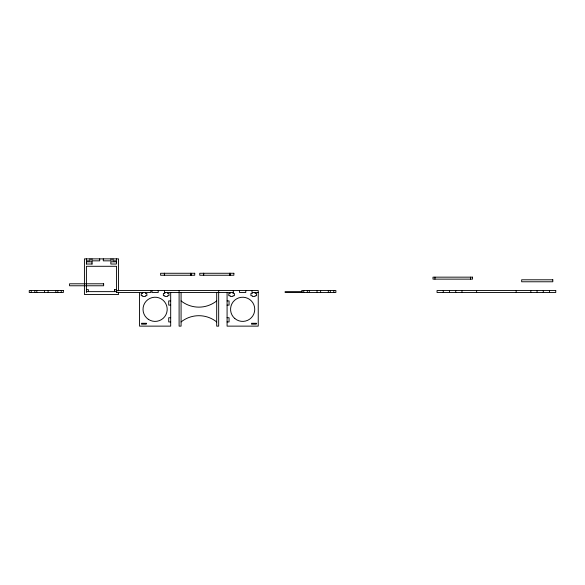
<?xml version="1.0" encoding="UTF-8"?>
<svg xmlns="http://www.w3.org/2000/svg" width="585" height="585" viewBox="0 0 585 585"><rect width="100%" height="100%" fill="white"/><g stroke="black" fill="none" stroke-linecap="round" stroke-linejoin="round"><path stroke-width="0.88" d="M92.145 261.831L86.412 261.831L86.412 264.018L92.145 264.018M86.412 289.648L88.386 289.648L88.386 291.63M114.587 289.648L114.609 291.63L114.587 289.648L116.569 289.648M86.412 291.63L116.569 291.63M302.211 291.63L285.144 291.63L285.144 292.5L335.878 292.5L335.878 290.518L301.765 290.518L301.765 292.5M258.241 292.5L252.011 292.5L252.011 290.518M170.688 300.909L168.714 300.909L168.714 305.114L170.688 305.114M227.082 300.909L229.064 300.909L229.064 305.114L227.082 305.114M170.688 317.728L168.714 317.728L168.714 321.933L170.688 321.933M227.082 317.728L229.064 317.728L229.064 321.933L227.082 321.933M549.52 290.518L549.52 292.5M543.289 290.518L543.289 292.5M537.059 290.518L537.059 292.5M530.822 290.518L530.822 292.5M516.182 290.518L516.182 292.5M476.614 290.518L476.614 292.5M470.574 277.158L470.574 279.14M461.967 290.518L461.967 292.5M455.737 290.518L455.737 292.5M449.507 290.518L449.507 292.5M443.276 290.518L443.276 292.5M434.962 277.158L434.962 279.14M333.772 290.518L333.772 292.5M330.32 290.518L330.32 292.5M328.339 290.518L328.339 292.5M320.617 290.518L320.617 292.5M317.033 290.518L317.033 292.5M309.304 290.518L309.304 292.5M307.322 290.518L307.322 292.5M303.739 290.518L303.739 292.5M255.126 292.5L255.126 293.487L256.522 293.487L256.522 295.674L255.126 295.674L255.126 296.456L252.318 296.456L252.318 295.674L250.921 295.674L250.921 293.487L252.318 293.487L252.318 292.5M245.78 290.518L245.78 292.5L239.543 292.5L239.543 290.518M233.313 290.518L233.313 292.5L164.458 292.5L164.458 290.518M233.005 292.5L233.005 293.487L234.402 293.487L234.402 295.674L233.005 295.674L233.005 296.456L230.197 296.456L230.197 295.674L228.793 295.674L228.793 293.487L230.197 293.487L230.197 292.5M230.132 273.268L230.132 275.25M227.082 292.5L227.082 326.13L258.241 326.13L258.241 290.518L116.744 290.518L116.744 292.5L150.864 292.5L150.864 290.518M218.673 290.518L218.673 326.13L216.691 326.13L216.691 292.5M203.712 273.268L203.712 275.25M203.492 273.268L203.492 275.25M190.995 273.268L190.995 275.25M181.079 292.5L181.079 326.13L179.105 326.13L179.105 290.518M170.688 292.5L170.688 326.13L139.537 326.13L139.537 292.5M167.573 292.5L167.573 293.487L168.977 293.487L168.977 295.674L167.573 295.674L167.573 296.456L164.773 296.456L164.773 295.674L163.369 295.674L163.369 293.487L164.773 293.487L164.773 292.5M164.575 273.268L164.575 275.25M164.356 273.268L164.356 275.25M158.228 290.518L158.228 292.5L151.998 292.5L151.998 290.518M145.453 292.5L145.453 293.487L146.857 293.487L146.857 295.674L145.453 295.674L145.453 296.456L142.652 296.456L142.652 295.674L141.248 295.674L141.248 293.487L142.652 293.487L142.652 292.5M118.55 290.84L118.55 258.87L84.43 258.87L84.43 294.482L118.55 294.482L118.55 292.654M116.569 292.5L116.569 266.292L86.412 266.292L86.412 292.5M116.444 258.87L116.444 260.844L112.985 260.844L112.985 258.87M111.004 258.87L111.004 260.844L103.282 260.844L103.282 258.87M99.699 258.87L99.699 260.844L91.969 260.844L91.969 258.87M92.02 261.831L92.02 264.018M89.995 258.87L89.995 260.844L86.412 260.844L86.412 258.87M86.536 261.831L86.536 264.018M61.257 290.518L61.257 292.5M57.805 290.518L57.805 292.5M55.824 290.518L55.824 292.5M48.102 290.518L48.102 292.5M44.518 290.518L44.518 292.5M36.789 290.518L36.789 292.5M34.815 290.518L34.815 292.5M31.232 290.518L31.232 292.5M181.079 321.933A28.555 28.555 0 0 1 216.691 321.933M216.691 300.909A28.555 28.555 0 0 1 181.079 300.909M116.444 261.831L110.836 261.831L110.836 264.018L116.444 264.018L116.444 261.831M194.732 273.268L160.612 273.268L160.612 275.25L194.732 275.25L194.732 273.268M233.868 273.268L199.756 273.268L199.756 275.25L233.868 275.25L233.868 273.268M472.556 277.158L432.988 277.158L432.988 279.14L472.556 279.14L472.556 277.158M552.81 279.791L521.659 279.791L521.659 281.773L552.81 281.773L552.81 279.791M103.647 283.791L69.535 283.791L69.535 285.772L103.647 285.772L103.647 283.791M63.363 290.518L29.25 290.518L29.25 292.5L63.363 292.5L63.363 290.518M555.75 290.518L437.046 290.518L437.046 292.5L555.75 292.5L555.75 290.518M146.257 323.286L141.512 323.286L141.512 324.156L146.257 324.156L146.257 323.286M256.259 323.286L251.513 323.286L251.513 324.156L256.259 324.156L256.259 323.286M229.927 275.25L229.912 273.268L229.927 275.25M190.79 275.25L190.776 273.268L190.776 275.25M148.283 319.293A12.088 12.088 0 0 0 167.164 310.24A12.088 12.088 0 0 0 149.884 298.416A12.088 12.088 0 0 0 148.283 319.293M234.797 318.496A12.088 12.088 0 0 0 254.541 311.542A12.088 12.088 0 0 0 238.643 297.911A12.088 12.088 0 0 0 234.797 318.496"/></g></svg>
